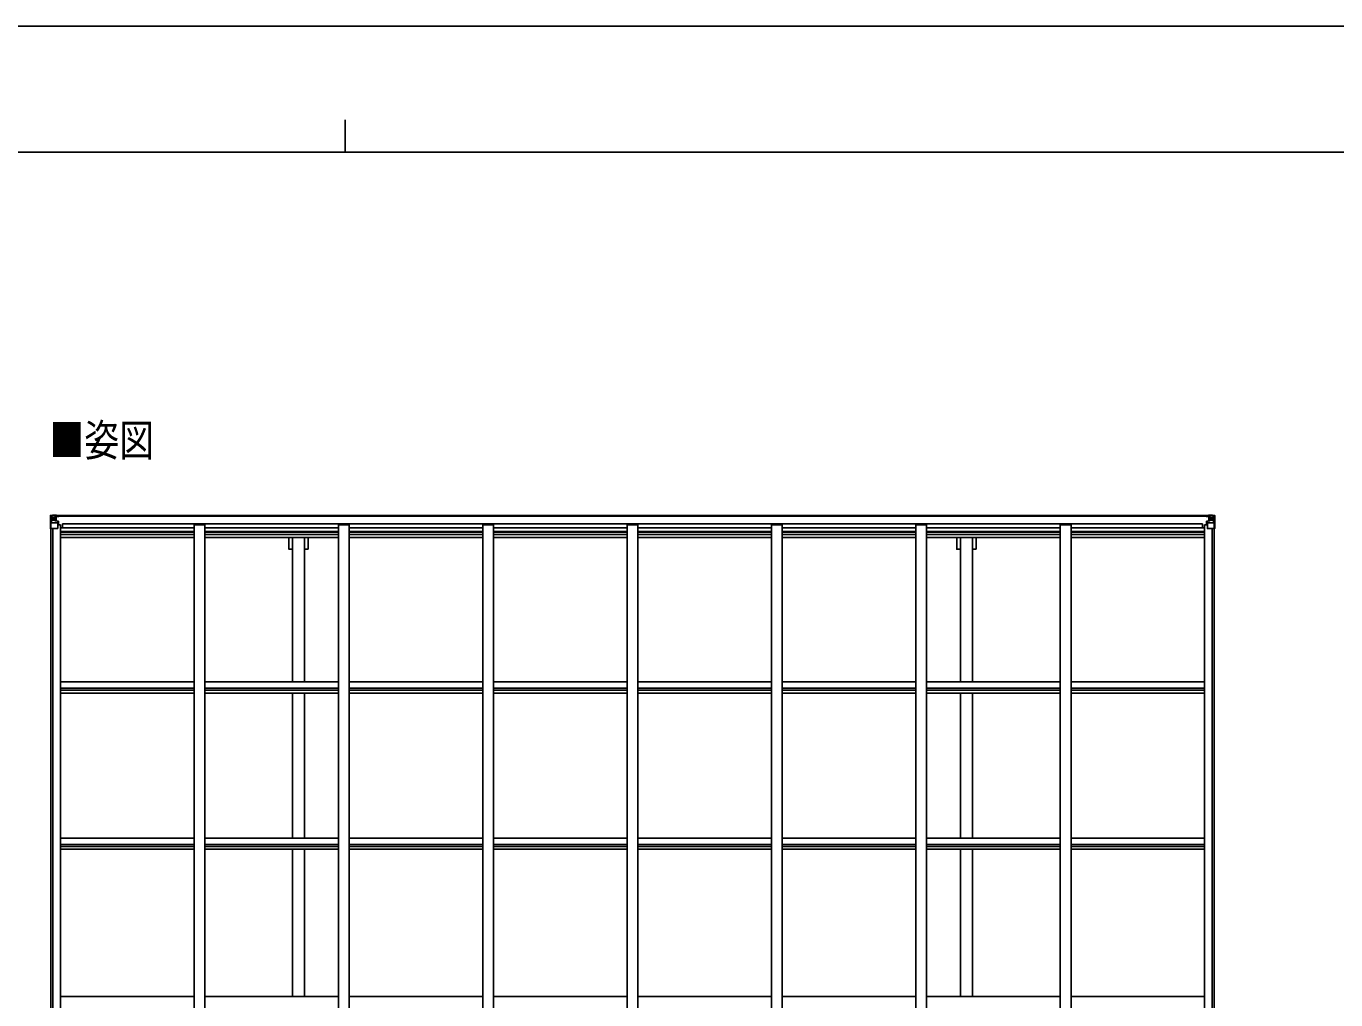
# Model space of a CAD drawing. Units: millimetres, scale not verified. Extents: x -12615 to 12615, y -8910 to 8910.
# Drawn here: x -1495 to 4583, y 4391 to 8910 of the extents above; entities that cross this region are included whole.
import ezdxf
from ezdxf.enums import TextEntityAlignment as Align

# ---------------------------------------------------------------- set-up
doc = ezdxf.new("R2010")
doc.units = ezdxf.units.MM
doc.header["$LTSCALE"] = 50
for name, color, linetype in [('0-2_USER1', 3, 'Continuous'), ('0-3_YKK_11', 7, 'Continuous'), ('0-5_YKK_13', 4, 'Continuous'), ('0-6_YKK_A1', 4, 'Continuous'), ('0-8_YKK_ZWAK', 7, 'Continuous')]:
    doc.layers.add(name, color=color, linetype=linetype)
doc.styles.add('ＭＳ ゴシック', font='')
doc.styles.get('ＭＳ ゴシック').set_extended_font_data('MS Gothic')

msp = doc.modelspace()

# ---------------------------------------------------------------- linework, layer by layer
at = {"layer": '0-3_YKK_11'}
for p, q in [((-1326.94, 6581.27), (-1326.94, 6599.55)), ((3965.06, 6581.27), (3965.06, 6599.55))]:
    msp.add_line(p, q, dxfattribs=at)
at = {"layer": '0-5_YKK_13'}
for p, q in [((-1382.94, 6638.47), (-1382.94, 6638.43)), ((-1382, 6639.47), (-1382, 6639.47)), ((-1382, 6639.43), (-1382, 6639.47)), ((-1373.03, 6639.86), (-1380.96, 6639.38)), ((-1380.1, 6638.41), (-1380.1, 6638.34)), ((-1380.1, 6577.76), (-1380.1, 6638.34)), ((-1376.13, 6634.97), (-1378.86, 6638.64)), ((-1375.27, 6631.46), (-1372.94, 6631.52)), ((-1375.27, 6617.99), (-1375.27, 6631.46)), ((-1360.94, 6640.65), (-1372.94, 6639.86)), ((-1372.94, 6631.52), (-1360.94, 6631.52)), ((-1361.94, 6631.52), (-1360.94, 6631.52)), ((-1354.44, 6641.16), (-1360.94, 6640.76)), ((-1360.94, 6614.66), (-1360.94, 6640.76)), ((-1360.94, 6639.88), (-1354.44, 6640.27)), ((-1359.44, 6635.05), (-1360.94, 6635.05)), ((-1359.44, 6631.52), (-1360.94, 6631.52)), ((-1354.44, 6639.35), (-1359.44, 6639.26)), ((-1358.94, 6634.69), (-1359.44, 6634.69)), ((-1355.44, 6629.76), (-1359.44, 6629.76)), ((-1359.33, 6633.39), (-1355.44, 6633.39)), ((-1358.95, 6633.6), (-1358.95, 6633.76)), ((-1358.95, 6633.76), (-1358.94, 6633.76)), ((-1358.94, 6635.72), (-1358.94, 6633.76)), ((-1350.94, 6635.72), (-1358.94, 6635.72)), ((-1350.94, 6635.69), (-1358.94, 6635.69)), ((-1348.94, 6633.85), (-1358.94, 6633.76)), ((-1355.44, 6613.66), (-1355.44, 6633.63)), ((-1354.44, 6640.27), (-1354.44, 6641.16)), ((-1354.44, 6639.76), (-1354.44, 6640.27)), ((-1354.44, 6639.76), (-1354.44, 6639.35)), ((-1354.44, 6639.35), (-1354.44, 6638.53)), ((-1349.44, 6638.96), (-1349.44, 6638.53)), ((-1349.14, 6638.96), (-1349.44, 6638.96)), ((-1349.14, 6638.96), (-1347.45, 6638.53)), ((-1348.94, 6635.46), (-1343.94, 6635.46)), ((-1348.94, 6633.85), (-1348.94, 6635.46)), ((-1343.94, 6636.1), (-1343.94, 6635.46)), ((-1343.94, 6635.46), (-1342.94, 6635.46)), ((-1342.94, 6635.46), (-1342.94, 6636.1)), ((-1342.94, 6635.46), (-1342.94, 6633.89)), ((-1342.94, 6633.78), (-1342.94, 6633.89)), ((3981.06, 6635.46), (3981.06, 6636.1)), ((3982.06, 6635.46), (3981.06, 6635.46)), ((3981.06, 6635.46), (3981.06, 6633.89)), ((3981.06, 6633.78), (3981.06, 6633.89)), ((3982.06, 6636.1), (3982.06, 6635.46)), ((3987.06, 6635.46), (3982.06, 6635.46)), ((3987.26, 6638.96), (3985.57, 6638.53)), ((3987.06, 6633.85), (3987.06, 6635.46)), ((3987.06, 6633.85), (3997.06, 6633.76)), ((3987.26, 6638.96), (3987.56, 6638.96)), ((3987.56, 6638.96), (3987.56, 6638.53)), ((3989.06, 6635.72), (3997.06, 6635.72)), ((3989.06, 6635.69), (3997.06, 6635.69)), ((3992.56, 6641.16), (3999.06, 6640.76)), ((3992.56, 6640.27), (3992.56, 6641.16)), ((3999.06, 6639.88), (3992.56, 6640.27)), ((3992.56, 6639.76), (3992.56, 6640.27)), ((3992.56, 6639.76), (3992.56, 6639.35)), ((3992.56, 6639.35), (3997.56, 6639.26)), ((3992.56, 6639.35), (3992.56, 6638.53)), ((3993.56, 6613.66), (3993.56, 6633.63)), ((3997.45, 6633.39), (3993.56, 6633.39)), ((3993.56, 6629.76), (3997.56, 6629.76)), ((3997.06, 6635.72), (3997.06, 6633.76)), ((3997.06, 6634.69), (3997.56, 6634.69)), ((3997.06, 6633.6), (3997.06, 6633.76)), ((3997.06, 6633.76), (3997.06, 6633.76)), ((3997.56, 6635.05), (3999.06, 6635.05)), ((3997.56, 6631.52), (3999.06, 6631.52)), ((3999.06, 6614.66), (3999.06, 6640.76)), ((3999.06, 6640.65), (4011.06, 6639.86)), ((4000.06, 6631.52), (3999.06, 6631.52)), ((4011.06, 6631.52), (3999.06, 6631.52)), ((4013.39, 6631.46), (4011.06, 6631.52)), ((4011.15, 6639.86), (4019.07, 6639.38)), ((4013.39, 6617.99), (4013.39, 6631.46)), ((4014.25, 6634.97), (4016.98, 6638.64)), ((4018.21, 6638.41), (4018.22, 6638.34)), ((4018.22, 6577.76), (4018.22, 6638.34)), ((4020.12, 6639.47), (4020.12, 6639.47)), ((4020.12, 6639.43), (4020.12, 6639.47)), ((4021.06, 6638.47), (4021.06, 6638.43)), ((-1380.1, 6577.76), (-1349.94, 6577.76)), ((-1379.55, 6604.64), (-1375.41, 6616.73)), ((-1379.55, 6604.64), (-1372.94, 6604.43)), ((-1372.94, 6617.96), (-1375.27, 6617.99)), ((-1372.94, 6617.96), (-1360.94, 6617.96)), ((-1372.94, 6617.96), (-1372.94, 6617.96)), ((-1372.94, 6604.43), (-1348.94, 6604.43)), ((-1367.46, 6624.32), (-1367.46, 6623.36)), ((-1359.44, 6617.96), (-1360.94, 6617.96)), ((-1360.11, 6614.4), (-1349.77, 6612.75)), ((-1360.11, 6613.77), (-1360.11, 6614.4)), ((-1349.77, 6612.12), (-1360.11, 6613.77)), ((-1355.44, 6621.56), (-1359.44, 6621.56)), ((-1349.77, 6612.75), (-1349.77, 6612.12)), ((-1349.49, 6612.67), (-1345.44, 6612.64)), ((-1348.94, 6578.76), (-1348.94, 6611.86)), ((-1344.44, 6600.76), (-1348.94, 6600.76)), ((-1344.44, 6612.63), (-1345.44, 6612.64)), ((-1345.44, 6610.9), (-1344.44, 6610.91)), ((-1344.44, 6596.23), (-1344.44, 6612.63)), ((3982.56, 6612.63), (3983.56, 6612.64)), ((3982.56, 6596.23), (3982.56, 6612.63)), ((3983.56, 6610.9), (3982.56, 6610.91)), ((3982.56, 6600.76), (3987.06, 6600.76)), ((3987.61, 6612.67), (3983.56, 6612.64)), ((3987.06, 6578.76), (3987.06, 6611.86)), ((4011.06, 6604.43), (3987.06, 6604.43)), ((3998.23, 6614.4), (3987.89, 6612.75)), ((3987.89, 6612.12), (3998.23, 6613.77)), ((3987.89, 6612.75), (3987.89, 6612.12)), ((4018.22, 6577.76), (3988.06, 6577.76)), ((3993.56, 6621.56), (3997.56, 6621.56)), ((3997.56, 6617.96), (3999.06, 6617.96)), ((3998.23, 6613.77), (3998.23, 6614.4)), ((4011.06, 6617.96), (3999.06, 6617.96)), ((4005.58, 6624.32), (4005.58, 6623.36)), ((4011.06, 6617.96), (4013.39, 6617.99)), ((4011.06, 6617.96), (4011.06, 6617.96)), ((4017.67, 6604.64), (4011.06, 6604.43)), ((4017.67, 6604.64), (4013.53, 6616.73))]:
    msp.add_line(p, q, dxfattribs=at)
for points in [[(-1382.94, 6638.43), (-1382.94, 6577.76), (-1380.1, 6577.76)], [(-1382, 6639.47), (-1372.94, 6640.03), (-1360.94, 6640.76)], [(-1369.38, 6625.28), (-1370.34, 6625.28), (-1370.34, 6626.24), (-1369.38, 6626.24)], [(-1368.42, 6627.2), (-1368.42, 6628.16), (-1367.46, 6628.16), (-1367.46, 6627.2)], [(-1366.5, 6626.24), (-1365.54, 6626.24), (-1365.54, 6625.28), (-1366.5, 6625.28)], [(-1354.44, 6639.76), (-1359.44, 6639.76), (-1359.44, 6614.3)], [(-1343.94, 6633.73), (-1358.94, 6633.6), (-1358.95, 6633.6)], [(-1358.94, 6634.69), (-1350.94, 6634.69), (-1350.94, 6636.1)], [(-1348.94, 6633.85), (-1348.94, 6633.84), (-1342.94, 6633.89)], [(3987.06, 6633.85), (3987.06, 6633.84), (3981.06, 6633.89)], [(3982.06, 6633.73), (3997.06, 6633.6), (3997.06, 6633.6)], [(3997.06, 6634.69), (3989.06, 6634.69), (3989.06, 6636.1)], [(3992.56, 6639.76), (3997.56, 6639.76), (3997.56, 6614.3)], [(4020.12, 6639.47), (4011.06, 6640.03), (3999.06, 6640.76)], [(4004.62, 6626.24), (4003.66, 6626.24), (4003.66, 6625.28), (4004.62, 6625.28)], [(4006.54, 6627.2), (4006.54, 6628.16), (4005.58, 6628.16), (4005.58, 6627.2)], [(4007.5, 6625.28), (4008.46, 6625.28), (4008.46, 6626.24), (4007.5, 6626.24)], [(4021.06, 6638.43), (4021.06, 6577.76), (4018.22, 6577.76)], [(-1367.46, 6623.36), (-1368.42, 6623.36), (-1368.42, 6624.32)], [(-1345.44, 6612.64), (-1345.44, 6610.9), (-1348.94, 6610.89)], [(3983.56, 6612.64), (3983.56, 6610.9), (3987.06, 6610.89)], [(4005.58, 6623.36), (4006.54, 6623.36), (4006.54, 6624.32)]]:
    msp.add_lwpolyline(points, dxfattribs=at)
for centre in [(-1367.94, 6625.76), (4006.06, 6625.76)]:
    msp.add_circle(centre, 5.3, dxfattribs=at)
for centre, radius, start, end in [((-1381.94, 6638.47), 0.999, 93.4424, 179.95083), ((-1381.94, 6638.47), 1, 93.50017, 180.00079), ((-1381.94, 6638.43), 0.999, 93.4424, 179.95083), ((-1380.79, 6652.08), 12.7, 269.24466, 275.10311), ((-1378.81, 6638.47), 1.28, 131.17831, 182.45895), ((-1369.38, 6627.2), 0.96, 270, 0), ((-1369.38, 6624.32), 0.96, 0, 90), ((-1366.5, 6627.2), 0.96, 180, 270), ((-1366.5, 6624.32), 0.96, 90, 180), ((-1358.94, 6636.22), 0.5, 179.99802, 269.99691), ((-1358.94, 6636.19), 0.5, 180.00109, 270.00109), ((-1358.94, 6633.26), 0.5, 90.52895, 180.04464), ((-1358.93, 6633.09), 0.513, 91.88028, 181.04707), ((-1343.8, 6641.42), 7.69, 268.96999, 276.43426), ((3981.92, 6641.42), 7.69, 263.56574, 271.03001), ((3997.06, 6636.22), 0.5, 270.00309, 0.00198), ((3997.06, 6636.19), 0.5, 269.99891, 359.99891), ((3997.06, 6633.26), 0.5, 359.95536, 89.47105), ((3997.05, 6633.09), 0.513, 358.95293, 88.11972), ((4004.62, 6627.2), 0.96, 270, 0), ((4004.62, 6624.32), 0.96, 0, 90), ((4007.5, 6627.2), 0.96, 180, 270), ((4007.5, 6624.32), 0.96, 90, 180), ((4016.93, 6638.47), 1.28, 357.54105, 48.82169), ((4018.91, 6652.08), 12.7, 264.89689, 270.75534), ((4020.06, 6638.47), 0.999, 0.04917, 86.5576), ((4020.06, 6638.47), 1, 359.99921, 86.49983), ((4020.06, 6638.43), 0.999, 0.04917, 86.5576), ((-1360, 6615.33), 0.937, 182.32209, 263.26766), ((-1360, 6614.7), 0.937, 182.32209, 263.26766), ((-1349.94, 6578.76), 1, 270, 0), ((-1349.88, 6611.82), 0.937, 2.32209, 83.26766), ((-1349.88, 6611.19), 0.937, 2.32209, 83.26766), ((3988, 6611.82), 0.937, 96.73234, 177.67791), ((3988, 6611.19), 0.937, 96.73234, 177.67791), ((3988.06, 6578.76), 1, 180, 270), ((3998.12, 6615.33), 0.937, 276.73234, 357.67791), ((3998.12, 6614.7), 0.937, 276.73234, 357.67791)]:
    msp.add_arc(centre, radius, start, end, dxfattribs=at)
for centre, major_axis, ratio, start_param, end_param in [((-1181, 6651.78), (201, 12.36), 0.060933, 3.1373463, 3.1378449), ((-1380, 6639.55), (2, 0.12), 0.060933, 3.1378449, 4.2119296), ((-1379.81, 6636.45), (-0.02, 3), 0.466854, 5.5234897, 6.1575023), ((-1378.14, 6631.38), (0.03, 5), 0.573921, 4.7320603, 5.5159136), ((-1454.69, 6631.52), (81.75, 0), 0.061163, 0, 0.0007725), ((4092.81, 6631.52), (-81.75, 0), 0.061163, 6.2824128, 6.2831853), ((4016.26, 6631.38), (-0.03, 5), 0.573921, 0.7672717, 1.551125), ((4017.93, 6636.45), (0.02, 3), 0.466854, 0.125683, 0.7596956), ((4018.12, 6639.55), (-2, 0.12), 0.060933, 2.0712557, 3.1453404), ((3819.12, 6651.78), (-201, 12.36), 0.060933, 3.1453404, 3.145839), ((-1378.83, 6606.99), (0.85, 2.32), 0.403757, 2.3087461, 3.2744049), ((-1376.68, 6618.01), (0, 3), 0.468246, 4.2703918, 4.7058971), ((4014.8, 6618.01), (0, 3), 0.468246, 1.5772882, 2.0127935), ((4016.95, 6606.99), (-0.85, 2.32), 0.403757, 3.0087805, 3.9744392)]:
    msp.add_ellipse(centre, major_axis=major_axis, ratio=ratio, start_param=start_param, end_param=end_param, dxfattribs=at)
at = {"layer": '0-6_YKK_A1'}
for p, q in [((-1359.44, 6638.53), (3997.56, 6638.53)), ((-1359.44, 6636.1), (3997.56, 6636.1)), ((-1380.94, 715.96), (-1380.94, 6577.76)), ((-1371.12, 715.96), (-1371.12, 6577.76)), ((-1335.94, 6596.23), (-1348.94, 6596.23)), ((-1335.94, 697.49), (-1335.94, 6596.23)), ((-1335.94, 6581.27), (-715.94, 6581.27)), ((-1335.94, 6565.32), (-715.94, 6565.32)), ((3965.06, 6599.55), (-1326.94, 6599.55)), ((-715.94, 697.49), (-715.94, 6596.23)), ((-715.94, 6596.23), (-665.94, 6596.23)), ((-665.94, 697.49), (-665.94, 6596.23)), ((-665.94, 6581.27), (-45.94, 6581.27)), ((-665.94, 6565.32), (-45.94, 6565.32)), ((-45.94, 697.49), (-45.94, 6596.23)), ((-45.94, 6596.23), (4.06, 6596.23)), ((4.06, 697.49), (4.06, 6596.23)), ((4.06, 6581.27), (624.06, 6581.27)), ((4.06, 6565.32), (624.06, 6565.32)), ((624.06, 697.49), (624.06, 6596.23)), ((624.06, 6596.23), (674.06, 6596.23)), ((674.06, 697.49), (674.06, 6596.23)), ((674.06, 6581.27), (1294.06, 6581.27)), ((674.06, 6565.32), (1294.06, 6565.32)), ((1294.06, 697.49), (1294.06, 6596.23)), ((1294.06, 6596.23), (1344.06, 6596.23)), ((1344.06, 697.49), (1344.06, 6596.23)), ((1344.06, 6581.27), (1964.06, 6581.27)), ((1344.06, 6565.32), (1964.06, 6565.32)), ((1964.06, 697.49), (1964.06, 6596.23)), ((1964.06, 6596.23), (2014.06, 6596.23)), ((2014.06, 697.49), (2014.06, 6596.23)), ((2014.06, 6581.27), (2634.06, 6581.27)), ((2014.06, 6565.32), (2634.06, 6565.32)), ((2634.06, 697.49), (2634.06, 6596.23)), ((2634.06, 6596.23), (2684.06, 6596.23)), ((2684.06, 697.49), (2684.06, 6596.23)), ((2684.06, 6581.27), (3304.06, 6581.27)), ((2684.06, 6565.32), (3304.06, 6565.32)), ((3304.06, 697.49), (3304.06, 6596.23)), ((3304.06, 6596.23), (3354.06, 6596.23)), ((3354.06, 697.49), (3354.06, 6596.23)), ((3354.06, 6581.27), (3974.06, 6581.27)), ((3354.06, 6565.32), (3974.06, 6565.32)), ((3974.06, 697.49), (3974.06, 6596.23)), ((3974.06, 6596.23), (3987.06, 6596.23)), ((4009.23, 715.96), (4009.23, 6577.76)), ((4019.06, 715.96), (4019.06, 6577.76)), ((-1335.94, 6561.53), (-715.94, 6561.53)), ((-1335.94, 6550.19), (-715.94, 6550.19)), ((-1335.94, 6537.36), (-715.94, 6537.36)), ((-665.94, 6561.53), (-45.94, 6561.53)), ((-665.94, 6550.19), (-45.94, 6550.19)), ((-665.94, 6537.36), (-45.94, 6537.36)), ((-258.44, 5866.65), (-258.44, 6537.36)), ((-203.44, 5866.65), (-203.44, 6537.36)), ((-185.74, 6482.53), (-185.74, 6537.36)), ((4.06, 6561.53), (624.06, 6561.53)), ((4.06, 6550.19), (624.06, 6550.19)), ((4.06, 6537.36), (624.06, 6537.36)), ((674.06, 6561.53), (1294.06, 6561.53)), ((674.06, 6550.19), (1294.06, 6550.19)), ((674.06, 6537.36), (1294.06, 6537.36)), ((1344.06, 6561.53), (1964.06, 6561.53)), ((1344.06, 6550.19), (1964.06, 6550.19)), ((1344.06, 6537.36), (1964.06, 6537.36)), ((2014.06, 6561.53), (2634.06, 6561.53)), ((2014.06, 6550.19), (2634.06, 6550.19)), ((2014.06, 6537.36), (2634.06, 6537.36)), ((2684.06, 6561.53), (3304.06, 6561.53)), ((2684.06, 6550.19), (3304.06, 6550.19)), ((2684.06, 6537.36), (3304.06, 6537.36)), ((2841.56, 5866.65), (2841.56, 6537.36)), ((2896.56, 5866.65), (2896.56, 6537.36)), ((2914.26, 6482.53), (2914.26, 6537.36)), ((3354.06, 6561.53), (3974.06, 6561.53)), ((3354.06, 6550.19), (3974.06, 6550.19)), ((3354.06, 6537.36), (3974.06, 6537.36)), ((-185.74, 6482.53), (-203.44, 6482.53)), ((2914.26, 6482.53), (2896.56, 6482.53)), ((-1335.94, 5866.65), (-715.94, 5866.65)), ((-1335.94, 5837.68), (-715.94, 5837.68)), ((-665.94, 5866.65), (-45.94, 5866.65)), ((-665.94, 5837.68), (-45.94, 5837.68)), ((4.06, 5866.65), (624.06, 5866.65)), ((4.06, 5837.68), (624.06, 5837.68)), ((674.06, 5866.65), (1294.06, 5866.65)), ((674.06, 5837.68), (1294.06, 5837.68)), ((1344.06, 5866.65), (1964.06, 5866.65)), ((1344.06, 5837.68), (1964.06, 5837.68)), ((2014.06, 5866.65), (2634.06, 5866.65)), ((2014.06, 5837.68), (2634.06, 5837.68)), ((2684.06, 5866.65), (3304.06, 5866.65)), ((2684.06, 5837.68), (3304.06, 5837.68)), ((3354.06, 5866.65), (3974.06, 5866.65)), ((3354.06, 5837.68), (3974.06, 5837.68)), ((-1335.94, 5827.53), (-715.94, 5827.53)), ((-1335.94, 5814.69), (-715.94, 5814.69)), ((-665.94, 5827.53), (-45.94, 5827.53)), ((-665.94, 5814.69), (-45.94, 5814.69)), ((-258.44, 5814.69), (-258.44, 5141.27)), ((-203.44, 5814.69), (-203.44, 5141.27)), ((4.06, 5827.53), (624.06, 5827.53)), ((4.06, 5814.69), (624.06, 5814.69)), ((674.06, 5827.53), (1294.06, 5827.53)), ((674.06, 5814.69), (1294.06, 5814.69)), ((1344.06, 5827.53), (1964.06, 5827.53)), ((1344.06, 5814.69), (1964.06, 5814.69)), ((2014.06, 5827.53), (2634.06, 5827.53)), ((2014.06, 5814.69), (2634.06, 5814.69)), ((2684.06, 5827.53), (3304.06, 5827.53)), ((2684.06, 5814.69), (3304.06, 5814.69)), ((2841.56, 5814.69), (2841.56, 5141.27)), ((2896.56, 5814.69), (2896.56, 5141.27)), ((3354.06, 5827.53), (3974.06, 5827.53)), ((3354.06, 5814.69), (3974.06, 5814.69)), ((-1335.94, 5141.27), (-715.94, 5141.27)), ((-1335.94, 5112.12), (-715.94, 5112.12)), ((-665.94, 5141.27), (-45.94, 5141.27)), ((-665.94, 5112.12), (-45.94, 5112.12)), ((4.06, 5141.27), (624.06, 5141.27)), ((4.06, 5112.12), (624.06, 5112.12)), ((674.06, 5141.27), (1294.06, 5141.27)), ((674.06, 5112.12), (1294.06, 5112.12)), ((1344.06, 5141.27), (1964.06, 5141.27)), ((1344.06, 5112.12), (1964.06, 5112.12)), ((2014.06, 5141.27), (2634.06, 5141.27)), ((2014.06, 5112.12), (2634.06, 5112.12)), ((2684.06, 5141.27), (3304.06, 5141.27)), ((2684.06, 5112.12), (3304.06, 5112.12)), ((3354.06, 5141.27), (3974.06, 5141.27)), ((3354.06, 5112.12), (3974.06, 5112.12)), ((-1335.96, 5103.04), (-715.94, 5103.04)), ((-1335.94, 5090.14), (-715.94, 5090.14)), ((-665.94, 5103.04), (-45.94, 5103.04)), ((-665.94, 5090.14), (-45.94, 5090.14)), ((-258.44, 5090.14), (-258.44, 4405.78)), ((-203.44, 5090.14), (-203.44, 4405.78)), ((4.06, 5103.04), (624.06, 5103.04)), ((4.06, 5090.14), (624.06, 5090.14)), ((674.06, 5103.04), (1294.06, 5103.04)), ((674.06, 5090.14), (1294.06, 5090.14)), ((1344.06, 5103.04), (1964.06, 5103.04)), ((1344.06, 5090.14), (1964.06, 5090.14)), ((2014.06, 5103.04), (2634.06, 5103.04)), ((2014.06, 5090.14), (2634.06, 5090.14)), ((2684.06, 5103.04), (3304.06, 5103.04)), ((2684.06, 5090.14), (3304.06, 5090.14)), ((2841.56, 5090.14), (2841.56, 4405.78)), ((2896.56, 5090.14), (2896.56, 4405.78)), ((3354.06, 5103.04), (3974.04, 5103.04)), ((3354.06, 5090.14), (3974.06, 5090.14)), ((-1335.94, 4405.78), (-715.94, 4405.78)), ((-665.94, 4405.78), (-45.94, 4405.78)), ((4.06, 4405.78), (624.06, 4405.78)), ((674.06, 4405.78), (1294.06, 4405.78)), ((1344.06, 4405.78), (1964.06, 4405.78)), ((2014.06, 4405.78), (2634.06, 4405.78)), ((2684.06, 4405.78), (3304.06, 4405.78)), ((3354.06, 4405.78), (3974.06, 4405.78))]:
    msp.add_line(p, q, dxfattribs=at)
for points in [[(-258.44, 6482.53), (-276.14, 6482.53), (-276.14, 6537.36)], [(2841.56, 6482.53), (2823.86, 6482.53), (2823.86, 6537.36)]]:
    msp.add_lwpolyline(points, dxfattribs=at)
at = {"layer": '0-8_YKK_ZWAK'}
for p, q in [((-14.94, 8475), (-14.94, 8325)), ((11685.06, 8325), (-11714.94, 8325))]:
    msp.add_line(p, q, dxfattribs=at)
msp.add_lwpolyline([(-12615, -8910), (12615, -8910), (12615, 8910), (-12615, 8910)], close=True, dxfattribs=at)

# ---------------------------------------------------------------- texts
at = {"layer": '0-2_USER1', "style": 'ＭＳ ゴシック', "width": 0.8}
msp.add_text('■姿図', height=148.5, dxfattribs=at).set_placement((-1387.67, 6869.75), align=Align.BOTTOM_LEFT)

doc.saveas('drawing.dxf')
